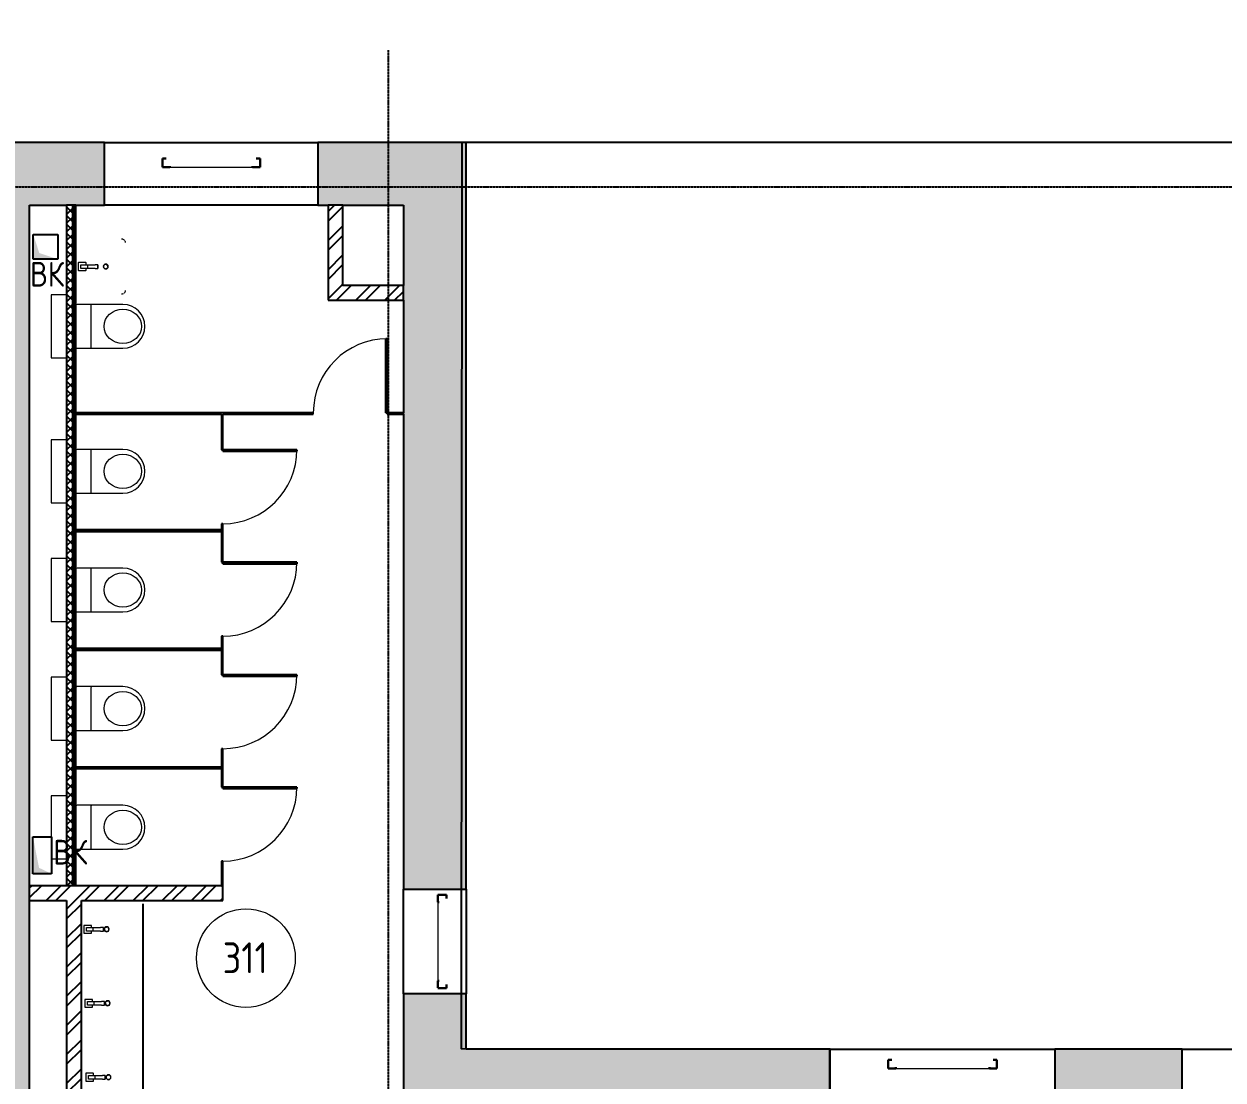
# Model space of a CAD drawing. Header units: millimetres. Extents: x -33838 to 476301, y -41806 to 120107.
# Drawn here: x 223733 to 233454, y 13465 to 22029 of the extents above; entities that cross this region are included whole.
import ezdxf

# ---------------------------------------------------------------- set-up
doc = ezdxf.new("R2010")
doc.units = ezdxf.units.MM
for name, pattern in [('ADSK_Линия сетки', [25, 20, -2.5, 0, -2.5]), ('ADSK_Сверху', [4.5, 3, -1.5]), ('ADSK_Снесено', [4.5, 3, -1.5])]:
    doc.linetypes.add(name, pattern=pattern)
for name, color, linetype, lineweight, true_color in [('_ Окна', 5, 'Continuous', 30, 0x0000ff), ('Линии', 7, 'Continuous', 9, 0x00a600), ('Обобщенные модели', 5, 'Continuous', 18, 0x0000ff), ('Стены внутренние', 5, 'Continuous', 18, 0x0000ff), ('Стены наружные', 1, 'ADSK_Снесено', 18, 0xff0000), ('Стены штриховка', 5, 'Continuous', 18, 0x0000ff)]:
    doc.layers.add(name, color=color, linetype=linetype, lineweight=lineweight, true_color=true_color)
for name, color, linetype, lineweight in [('Аннотация', 7, 'Continuous', 9), ('Двери', 251, 'Continuous', 18), ('Марки помещений', 7, 'Continuous', 20), ('Окна', 251, 'Continuous', 18), ('Сантехника', 251, 'Continuous', 18), ('Узлы', 7, 'Continuous', 18)]:
    doc.layers.add(name, color=color, linetype=linetype, lineweight=lineweight)
doc.styles.add('GOST Common_1', font='GOST Common_0.ttf', dxfattribs={"width": 0.9, "height": 200})
doc.styles.add('GOST Common_2', font='GOST Common_0.ttf', dxfattribs={"width": 0.9, "height": 250})
pattern_1 = [(45, (215977.25, 150), (-117.8655, 117.8655), []), (45, (216055.83, 150), (-117.8655, 117.8655), [])]
pattern_2 = [(45, (215977.25, 150), (-70.7107, 70.7107), [])]

# ---------------------------------------------------------------- blocks, each defined once
blk = doc.blocks.new('Витраж-тент со смещением вовне - 60мм 30 сдвиг-2061572-03 План 3-го этажа')
at = {"layer": '_ Окна', "color": 161, "linetype": 'ADSK_Сверху', "true_color": 0xaaaaff}
for p, q in [((-395, 25), (-395, -45)), ((-395, 25), (-365, 25)), ((-395, -45), (-395, 25)), ((395, 25), (365, 25)), ((395, -45), (395, 25)), ((395, -45), (395, 25)), ((-335, -45), (-395, -45)), ((-335, -35), (-335, -45)), ((335, -35), (335, -45)), ((335, -45), (395, -45))]:
    blk.add_line(p, q, dxfattribs=at)
at = {"layer": 'Окна', "color": 161, "linetype": 'ADSK_Сверху', "true_color": 0xaaaaff}
blk.add_line((-335, -45), (335, -45), dxfattribs=at)
blk = doc.blocks.new('Витраж-тент со смещением вовне - 60мм 30 сдвиг-1466982-03 План 3-го этажа')
at = {"layer": '_ Окна', "color": 161, "linetype": 'ADSK_Сверху', "true_color": 0xaaaaff}
for p, q in [((-440, 25), (-440, -45)), ((-440, 25), (-410, 25)), ((-440, -45), (-440, 25)), ((440, 25), (410, 25)), ((440, -45), (440, 25)), ((440, -45), (440, 25)), ((-380, -45), (-440, -45)), ((-380, -35), (-380, -45)), ((380, -35), (380, -45)), ((380, -45), (440, -45))]:
    blk.add_line(p, q, dxfattribs=at)
at = {"layer": 'Окна', "color": 161, "linetype": 'ADSK_Сверху', "true_color": 0xaaaaff}
blk.add_line((-380, -45), (380, -45), dxfattribs=at)
blk = doc.blocks.new('Витраж-тент со смещением вовне - 60мм 30 сдвиг-1466941-03 План 3-го этажа')
at = {"layer": '_ Окна', "color": 161, "linetype": 'ADSK_Сверху', "true_color": 0xaaaaff}
for p, q in [((-379, 25), (-379, -45)), ((-379, 25), (-349, 25)), ((-379, -45), (-379, 25)), ((379, 25), (349, 25)), ((379, -45), (379, 25)), ((379, -45), (379, 25)), ((-319, -45), (-379, -45)), ((-319, -35), (-319, -45)), ((319, -35), (319, -45)), ((319, -45), (379, -45))]:
    blk.add_line(p, q, dxfattribs=at)
at = {"layer": 'Окна', "color": 161, "linetype": 'ADSK_Сверху', "true_color": 0xaaaaff}
blk.add_line((-319, -45), (319, -45), dxfattribs=at)
blk = doc.blocks.new('Раковина с 2-3 кранами для санузла - 500x1800 3 taps-V208-03 План 3-го этажа')
at = {"layer": 'Сантехника'}
for p, q in [((1018.1, 499.1), (1018.9, 498.2)), ((110, 196.6), (140, 196.6)), ((110, 196.6), (110, 173.6)), ((140, 196.6), (110, 196.6)), ((140, 173.6), (140, 196.6)), ((710, 204.1), (740, 204.1)), ((710, 204.1), (710, 181.1)), ((740, 204.1), (710, 204.1)), ((740, 181.1), (740, 204.1)), ((-490, 189.1), (-460, 189.1)), ((-490, 189.1), (-490, 166.1)), ((-460, 189.1), (-490, 189.1)), ((-490, 106.5), (-490, 166.1)), ((-490, 71.5), (-490, 106.5)), ((-460, 106.5), (-490, 106.5)), ((-460, 166.1), (-460, 189.1)), ((-460, 166.1), (-460, 106.5)), ((-460, 106.5), (-460, 71.5)), ((93.2, 98.7), (93.2, 39.1)), ((110, 100.6), (95.1, 100.6)), ((110, 114), (110, 173.6)), ((110, 79), (110, 114)), ((140, 114), (110, 114)), ((140, 173.6), (140, 114)), ((140, 114), (140, 79)), ((154.6, 100.6), (140, 100.6)), ((156.5, 39.1), (156.5, 98.7)), ((693.2, 106.2), (693.2, 46.6)), ((710, 108.1), (695.1, 108.1)), ((710, 121.5), (710, 181.1)), ((710, 86.5), (710, 121.5)), ((740, 121.5), (710, 121.5)), ((740, 181.1), (740, 121.5)), ((740, 121.5), (740, 86.5)), ((754.6, 108.1), (740, 108.1)), ((756.5, 46.6), (756.5, 106.2)), ((-506.8, 91.2), (-506.8, 31.6)), ((-505.3, 30.1), (-445, 30.1)), ((-490, 93.1), (-504.9, 93.1)), ((-490, 51.5), (-490, 71.5)), ((-460, 51.5), (-490, 51.5)), ((-445.4, 93.1), (-460, 93.1)), ((-460, 71.5), (-460, 51.5)), ((-443.5, 31.6), (-443.5, 91.2)), ((94.7, 37.6), (155, 37.6)), ((110, 59), (110, 79)), ((140, 59), (110, 59)), ((140, 79), (140, 59)), ((694.7, 45.1), (755, 45.1)), ((710, 66.5), (710, 86.5)), ((740, 66.5), (710, 66.5)), ((740, 86.5), (740, 66.5))]:
    blk.add_line(p, q, dxfattribs=at)
at = {"layer": 'Сантехника', "flags": 128}
for points in [[(995, 510), (996.2, 510), (997.4, 509.9), (998.6, 509.8), (999.8, 509.6), (1001, 509.4), (1002.1, 509.1)], [(1004.4, 508.5), (1005.6, 508.1), (1006.7, 507.6), (1007.8, 507.1), (1008.9, 506.6)], [(1010.9, 505.4), (1011.9, 504.8), (1012.9, 504.1), (1013.9, 503.3), (1014.8, 502.6)], [(1022, 493.1), (1022.5, 492), (1023, 490.9), (1023.4, 489.7)], [(1024.1, 487.4), (1024.3, 486.3), (1024.6, 485.1), (1024.7, 483.9), (1024.9, 482.7), (1025, 481.5), (1025, 480.3), (1025, 480)]]:
    blk.add_lwpolyline(points, dxfattribs=at)
at = {"layer": 'Сантехника'}
for centre, radius, start, end in [((-475, 215), 20, 0, 180), ((-475, 215), 20, 180, 360), ((-475, 215), 18.2, 165.15778, 180), ((-475, 215), 18.2, 180, 191.34075), ((-475, 215), 16.3, 175.36727, 180), ((-475, 215), 16.3, 175.36727, 180), ((-475, 215), 16.3, 180, 198.62064), ((-475, 215), 16.3, 180, 198.62064), ((-475, 215), 18.2, 208.98332, 219.73377), ((-475, 215), 18.2, 95.84531, 146.66266), ((-475, 215), 16.3, 216.87489, 225), ((-475, 215), 16.3, 216.87489, 225), ((-475, 215), 18.2, 225, 229.4056), ((-475, 215), 18.2, 232.75928, 242.71908), ((-475, 215), 18.2, 265.13096, 274.18327), ((-475, 215), 18.2, 85.13096, 94.18327), ((-475, 215), 18.2, 275.84531, 326.66266), ((-475, 215), 18.2, 52.75928, 62.71908), ((-475, 215), 16.3, 36.87489, 45), ((-475, 215), 16.3, 36.87489, 45), ((-475, 215), 18.2, 45, 49.4056), ((-475, 215), 18.2, 28.98332, 39.73377), ((-475, 215), 16.3, 0, 18.62064), ((-475, 215), 16.3, 0, 18.62064), ((-475, 215), 16.3, 355.36727, 360), ((-475, 215), 16.3, 355.36727, 360), ((-475, 215), 18.2, 345.15778, 360), ((-475, 215), 18.2, 0, 11.34075), ((125, 222.5), 20, 0, 180), ((125, 222.5), 20, 180, 360), ((125, 222.5), 18.2, 165.15778, 180), ((125, 222.5), 18.2, 180, 191.34075), ((125, 222.5), 16.3, 175.36727, 180), ((125, 222.5), 16.3, 175.36727, 180), ((125, 222.5), 16.3, 180, 198.62064), ((125, 222.5), 16.3, 180, 198.62064), ((125, 222.5), 18.2, 208.98332, 219.73377), ((125, 222.5), 18.2, 95.84531, 146.66266), ((125, 222.5), 16.3, 216.87489, 225), ((125, 222.5), 16.3, 216.87489, 225), ((125, 222.5), 18.2, 225, 229.4056), ((125, 222.5), 18.2, 232.75928, 242.71908), ((125, 222.5), 18.2, 265.13096, 274.18327), ((125, 222.5), 18.2, 85.13096, 94.18327), ((125, 222.5), 18.2, 275.84531, 326.66266), ((125, 222.5), 18.2, 52.75928, 62.71908), ((125, 222.5), 16.3, 36.87489, 45), ((125, 222.5), 16.3, 36.87489, 45), ((125, 222.5), 18.2, 45, 49.4056), ((125, 222.5), 18.2, 28.98332, 39.73377), ((125, 222.5), 16.3, 0, 18.62064), ((125, 222.5), 16.3, 0, 18.62064), ((125, 222.5), 16.3, 355.36727, 360), ((125, 222.5), 16.3, 355.36727, 360), ((125, 222.5), 18.2, 345.15778, 360), ((125, 222.5), 18.2, 0, 11.34075), ((725, 230), 20, 0, 180), ((725, 230), 20, 180, 360), ((725, 230), 18.2, 165.15778, 180), ((725, 230), 18.2, 180, 191.34075), ((725, 230), 16.3, 175.36727, 180), ((725, 230), 16.3, 175.36727, 180), ((725, 230), 16.3, 180, 198.62064), ((725, 230), 16.3, 180, 198.62064), ((725, 230), 18.2, 208.98332, 219.73377), ((725, 230), 18.2, 95.84531, 146.66266), ((725, 230), 16.3, 216.87489, 225), ((725, 230), 16.3, 216.87489, 225), ((725, 230), 18.2, 225, 229.4056), ((725, 230), 18.2, 232.75928, 242.71908), ((725, 230), 18.2, 265.13096, 274.18327), ((725, 230), 18.2, 85.13096, 94.18327), ((725, 230), 18.2, 275.84531, 326.66266), ((725, 230), 18.2, 52.75928, 62.71908), ((725, 230), 16.3, 36.87489, 45), ((725, 230), 16.3, 36.87489, 45), ((725, 230), 18.2, 45, 49.4056), ((725, 230), 18.2, 28.98332, 39.73377), ((725, 230), 16.3, 0, 18.62064), ((725, 230), 16.3, 0, 18.62064), ((725, 230), 16.3, 355.36727, 360), ((725, 230), 16.3, 355.36727, 360), ((725, 230), 18.2, 345.15778, 360), ((725, 230), 18.2, 0, 11.34075), ((95.1, 98.7), 1.87, 90, 180), ((95.1, 98.7), 1.87, 120, 150), ((95.1, 98.7), 1.87, 120, 150), ((95.1, 98.7), 1.87, 120, 150), ((154.6, 98.7), 1.87, 0, 90), ((154.6, 98.7), 1.87, 30, 60), ((154.6, 98.7), 1.87, 30, 60), ((154.6, 98.7), 1.87, 30, 60), ((695.1, 106.2), 1.87, 90, 180), ((695.1, 106.2), 1.87, 120, 150), ((695.1, 106.2), 1.87, 120, 150), ((695.1, 106.2), 1.87, 120, 150), ((754.6, 106.2), 1.87, 0, 90), ((754.6, 106.2), 1.87, 30, 60), ((754.6, 106.2), 1.87, 30, 60), ((754.6, 106.2), 1.87, 30, 60), ((-504.9, 91.2), 1.87, 90, 180), ((-505.3, 31.6), 1.49, 180, 270), ((-504.9, 91.2), 1.87, 120, 150), ((-504.9, 91.2), 1.87, 120, 150), ((-504.9, 91.2), 1.87, 120, 150), ((-445.4, 91.2), 1.87, 0, 90), ((-445, 31.6), 1.49, 270, 360), ((-445.4, 91.2), 1.87, 30, 49.98665), ((-445.4, 91.2), 1.87, 30, 49.98665), ((-445.4, 91.2), 1.87, 30, 49.98665), ((94.7, 39.1), 1.49, 180, 270), ((155, 39.1), 1.49, 270, 360), ((694.7, 46.6), 1.49, 180, 270), ((755, 46.6), 1.49, 270, 360)]:
    blk.add_arc(centre, radius, start, end, dxfattribs=at)
blk = doc.blocks.new('Дверь-Одинарная-Панель - 600 x 2150 мм с_у-1872436-03 План 3-го этажа')
at = {"layer": 'Двери', "lineweight": 30}
for p, q in [((288, -6), (300, -6)), ((288, -606), (288, -6)), ((300, -6), (300, -606)), ((300, -606), (288, -606))]:
    blk.add_line(p, q, dxfattribs=at)
at = {"layer": 'Двери'}
blk.add_arc((300, -6), 600, 180, 270, dxfattribs=at)
blk = doc.blocks.new('Туалет подвесной-Moderna R-Laufen - 000 White-2284892-03 План 3-го этажа')
at = {"layer": 'Обобщенные модели'}
for p, q in [((-53, 419.3), (-53, 47.4)), ((303, 47.4), (303, 419.3)), ((-43.1, 157.8), (293.1, 157.8))]:
    blk.add_line(p, q, dxfattribs=at)
for centre, radius, start, end in [((125, 419.3), 178, 360, 180), ((-43.1, 167.7), 9.89, 180, 270), ((293.1, 167.7), 9.89, 270, 360), ((-43.1, 47.4), 9.89, 180, 270), ((293.1, 47.4), 9.89, 270, 360)]:
    blk.add_arc(centre, radius, start, end, dxfattribs=at)
blk.add_ellipse((125, 418.3), major_axis=(0, 151.6), ratio=0.916517, dxfattribs=at)
at = {"layer": 'Сантехника'}
for p, q in [((-130, -37.5), (-130, -162.5)), ((380, -162.5), (380, -37.5)), ((-130, -162.5), (380, -162.5))]:
    blk.add_line(p, q, dxfattribs=at)
blk = doc.blocks.new('Parametric_Porcelain_bathroom_sink_20774 - 450х400мм-2289802-03 План 3-го этажа')
at = {"layer": 'Сантехника'}
for p, q in [((-89.1, 380.6), (-88.2, 381.4)), ((343.1, 376.6), (343.9, 375.7)), ((110, 166.6), (140, 166.6)), ((110, 166.6), (110, 143.6)), ((140, 166.6), (110, 166.6)), ((110, 84), (110, 143.6)), ((140, 143.6), (140, 166.6)), ((140, 143.6), (140, 84)), ((93.2, 68.7), (93.2, 9.1)), ((94.7, 7.6), (155, 7.6)), ((110, 70.6), (95.1, 70.6)), ((110, 49), (110, 84)), ((140, 84), (110, 84)), ((110, 29), (110, 49)), ((140, 29), (110, 29)), ((140, 84), (140, 49)), ((154.6, 70.6), (140, 70.6)), ((140, 49), (140, 29)), ((156.5, 9.1), (156.5, 68.7)), ((-100, -12.5), (-95, -12.5)), ((-95, -12.5), (-90, -12.5)), ((-90, -12.5), (340, -12.5)), ((340, -12.5), (345, -12.5)), ((345, -12.5), (350, -12.5))]:
    blk.add_line(p, q, dxfattribs=at)
at = {"layer": 'Сантехника', "flags": 128}
for points in [[(-100, 357.5), (-100, 358.7), (-99.9, 359.9), (-99.8, 361.1), (-99.6, 362.3), (-99.4, 363.5), (-99.1, 364.6)], [(-98.5, 366.9), (-98.1, 368.1), (-97.6, 369.2), (-97.1, 370.3), (-96.6, 371.4)], [(-95.4, 373.4), (-94.8, 374.4), (-94.1, 375.4), (-93.3, 376.4), (-92.6, 377.3)], [(-83.1, 384.5), (-82, 385), (-80.9, 385.5), (-79.7, 385.9)], [(-77.4, 386.6), (-76.3, 386.8), (-75.1, 387.1), (-73.9, 387.2), (-72.7, 387.4), (-71.5, 387.5), (-70.3, 387.5), (-70, 387.5)], [(320, 387.5), (321.2, 387.5), (322.4, 387.4), (323.6, 387.3), (324.8, 387.1), (326, 386.9), (327.1, 386.6)], [(329.4, 386), (330.6, 385.6), (331.7, 385.1), (332.8, 384.6), (333.9, 384.1)], [(335.9, 382.9), (336.9, 382.3), (337.9, 381.6), (338.9, 380.8), (339.8, 380.1)], [(347, 370.6), (347.5, 369.5), (348, 368.4), (348.4, 367.2)], [(349.1, 364.9), (349.3, 363.8), (349.6, 362.6), (349.7, 361.4), (349.9, 360.2), (350, 359), (350, 357.8), (350, 357.5)]]:
    blk.add_lwpolyline(points, dxfattribs=at)
at = {"layer": 'Сантехника'}
for centre, radius, start, end in [((125, 230), 20, 0, 180), ((125, 230), 20, 180, 360), ((125, 230), 18.2, 165.15778, 180), ((125, 230), 18.2, 180, 191.34075), ((125, 230), 16.3, 175.36727, 180), ((125, 230), 16.3, 175.36727, 180), ((125, 230), 16.3, 180, 198.62064), ((125, 230), 16.3, 180, 198.62064), ((125, 230), 18.2, 208.98332, 219.73377), ((125, 230), 18.2, 95.84531, 146.66266), ((125, 230), 16.3, 216.87489, 225), ((125, 230), 16.3, 216.87489, 225), ((125, 230), 18.2, 225, 229.4056), ((125, 230), 18.2, 232.75928, 242.71908), ((125, 230), 18.2, 265.13096, 274.18327), ((125, 230), 18.2, 85.13096, 94.18327), ((125, 230), 18.2, 275.84531, 326.66266), ((125, 230), 18.2, 52.75928, 62.71908), ((125, 230), 16.3, 36.87489, 45), ((125, 230), 16.3, 36.87489, 45), ((125, 230), 18.2, 45, 49.4056), ((125, 230), 18.2, 28.98332, 39.73377), ((125, 230), 16.3, 0, 18.62064), ((125, 230), 16.3, 0, 18.62064), ((125, 230), 16.3, 355.36727, 360), ((125, 230), 16.3, 355.36727, 360), ((125, 230), 18.2, 345.15778, 360), ((125, 230), 18.2, 0, 11.34075), ((95.1, 68.7), 1.87, 90, 180), ((94.7, 9.1), 1.49, 180, 270), ((95.1, 68.7), 1.87, 120, 150), ((95.1, 68.7), 1.87, 120, 150), ((95.1, 68.7), 1.87, 120, 150), ((154.6, 68.7), 1.87, 0, 90), ((155, 9.1), 1.49, 270, 360), ((154.6, 68.7), 1.87, 30, 60), ((154.6, 68.7), 1.87, 30, 60), ((154.6, 68.7), 1.87, 30, 60)]:
    blk.add_arc(centre, radius, start, end, dxfattribs=at)
blk = doc.blocks.new('Дверь-Одинарная-Панель - 600 x 2150 мм с_у-1872435-03 План 3-го этажа')
at = {"layer": 'Двери', "lineweight": 30}
for p, q in [((300, 606), (288, 606)), ((288, 606), (288, 6)), ((300, 6), (300, 606)), ((288, 6), (300, 6))]:
    blk.add_line(p, q, dxfattribs=at)
at = {"layer": 'Двери'}
blk.add_arc((300, 6), 600, 90, 180, dxfattribs=at)
blk = doc.blocks.new('ADSK_Марка_Помещение_ОдноЗначение - Номер-247393-03 План 3-го этажа')
at = {"layer": 'Марки помещений'}
blk.add_circle((0, 0), 4, dxfattribs=at)

msp = doc.modelspace()

# ---------------------------------------------------------------- hatches: boundary and pattern name
at = {"layer": 'Стены внутренние', "lineweight": 25, "true_color": 0x636466}
msp.add_hatch(color=251, dxfattribs=at).paths.add_polyline_path([(223449.14749, 13152.88081), (223778.06184, 13152.88081), (223778.06184, 20558.63165), (223398.06184, 20558.63165), (223398.06184, 13152.88081), (223448.75693, 13152.88081)])
h = msp.add_hatch(dxfattribs=at)
h.set_pattern_fill('FP_3', color=251, style=0, pattern_type=2)
h.set_pattern_definition([(45, (215977.254, 150), (-35.35534, 35.35534), []), (135, (215977.254, 150), (-35.35534, -35.35534), [])])
h.paths.add_polyline_path([(224128.06184, 15040.11752), (224128.06184, 20558.63165), (224078.06184, 20558.63165), (224078.06184, 15040.11752)])
h = msp.add_hatch(dxfattribs=at)
h.set_pattern_fill('FP_2', color=251, style=0, pattern_type=2)
h.set_pattern_definition(pattern_1)
h.paths.add_polyline_path([(226318.57231, 19908.63165), (226318.57231, 20558.63165), (226198.57231, 20558.63165), (226198.57231, 19908.63165)])
h = msp.add_hatch(dxfattribs=at)
h.set_pattern_fill('FP_2', color=251, style=0, pattern_type=2)
h.set_pattern_definition(pattern_1)
h.paths.add_polyline_path([(226198.57231, 19788.63165), (226808.57231, 19788.63165), (226808.57231, 19908.63165), (226198.57231, 19908.63165)])
h = msp.add_hatch(dxfattribs=at)
h.set_pattern_fill('FP_4', color=251, style=0, pattern_type=2)
h.set_pattern_definition(pattern_2)
h.paths.add_polyline_path([(226808.57231, 18864.11752), (226808.57231, 18876.11752), (226678.57231, 18876.11752), (226678.57231, 18864.11752)])
h.paths.add_polyline_path([(225345.06184, 18864.11752), (226078.57231, 18864.11752), (226078.57231, 18876.11752), (224153.06184, 18875.91752), (224153.06184, 18864.11752), (225333.06184, 18864.11752)])
h = msp.add_hatch(dxfattribs=at)
h.set_pattern_fill('FP_4', color=251, style=0, pattern_type=2)
h.set_pattern_definition(pattern_2)
h.paths.add_polyline_path([(225345.06184, 15040.11752), (225345.06184, 15240.13081), (225333.06184, 15240.13081), (225333.06184, 15040.11752)])
h.paths.add_polyline_path([(225333.06184, 15840.13081), (225345.06184, 15840.13081), (225345.06184, 16152.13081), (225333.06184, 16152.13081), (225333.06184, 15990.11752)])
h.paths.add_polyline_path([(225345.06184, 16752.13081), (225345.06184, 17064.13081), (225333.06184, 17064.13081), (225333.06184, 16752.13081)])
h.paths.add_polyline_path([(225333.06184, 17664.13081), (225345.06184, 17664.13081), (225345.06184, 17976.13081), (225333.06184, 17976.13081), (225333.06184, 17914.11752)])
h.paths.add_polyline_path([(225333.06184, 18576.13081), (225345.06184, 18576.13081), (225345.06184, 18864.11752), (225333.06184, 18863.92121)])
h = msp.add_hatch(dxfattribs=at)
h.set_pattern_fill('FP_4', color=251, style=0, pattern_type=2)
h.set_pattern_definition(pattern_2)
h.paths.add_polyline_path([(224162.95075, 17914.11752), (225333.06184, 17914.11752), (225333.06184, 17926.11752), (224153.06184, 17926.11752), (224153.06184, 17914.11752)])
h = msp.add_hatch(dxfattribs=at)
h.set_pattern_fill('FP_4', color=251, style=0, pattern_type=2)
h.set_pattern_definition(pattern_2)
h.paths.add_polyline_path([(224534.84295, 16952.11752), (225333.06184, 16952.11752), (225333.06184, 16964.11752), (224153.06184, 16964.11752), (224153.06184, 16952.11752), (224162.95075, 16952.11752)])
h = msp.add_hatch(dxfattribs=at)
h.set_pattern_fill('FP_4', color=251, style=0, pattern_type=2)
h.set_pattern_definition(pattern_2)
h.paths.add_polyline_path([(224405.93797, 15990.11752), (225333.06184, 15990.11752), (225333.06184, 16002.11752), (224153.06184, 16002.11752), (224153.06184, 15990.11752), (224306.94684, 15990.11752)])
h = msp.add_hatch(dxfattribs=at)
h.set_pattern_fill('FP_2', color=251, style=0, pattern_type=2)
h.set_pattern_definition(pattern_1)
h.paths.add_polyline_path([(223778.06184, 14920.11752), (225345.06184, 14920.11752), (225345.06184, 15040.11752), (223778.06184, 15040.11752)])
h = msp.add_hatch(dxfattribs=at)
h.set_pattern_fill('FP_2', color=251, style=0, pattern_type=2)
h.set_pattern_definition(pattern_1)
h.paths.add_polyline_path([(224198.06184, 13152.88081), (224198.06184, 14920.11752), (224078.06184, 14920.11752), (224078.06184, 13152.88081)])
at = {"layer": 'Стены наружные', "linetype": 'Continuous', "lineweight": 25, "true_color": 0x636466}
h = msp.add_hatch(color=251, dxfattribs=at)
h.paths.add_polyline_path([(226808.57231, 20558.63165), (227318.57231, 20558.63165), (227318.57231, 21068.63165), (226116.45626, 21068.63165), (226116.45626, 20558.63165)])
h.paths.add_polyline_path([(223369.04198, 20558.63165), (224386.45626, 20558.63165), (224386.45626, 21068.63165), (222412.99124, 21068.63165), (222412.99124, 20558.63165), (223366.56142, 20558.63165)])
h.paths.add_polyline_path([(220682.99124, 20558.63165), (220682.99124, 21068.63165), (219410.75332, 21068.63165), (219410.75332, 20558.63165), (220559.08294, 20558.63165)])
h = msp.add_hatch(color=251, dxfattribs=at)
h.paths.add_polyline_path([(227188.57231, 13716.63165), (227318.57231, 13716.63165), (227318.57231, 14162.97485), (226808.57231, 14162.97485), (226808.57231, 13716.63165), (227060.60543, 13716.63165)])
h.paths.add_polyline_path([(226808.57231, 15012.97485), (227318.57231, 15012.97485), (227318.57231, 20558.63165), (226808.57231, 20558.63165), (226808.57231, 15413.91842)])
h = msp.add_hatch(color=251, dxfattribs=at)
h.paths.add_polyline_path([(254427.14149, 13206.63165), (255229.15905, 13206.63165), (255229.15905, 13716.63165), (251806.06998, 13716.63165), (251806.06998, 13206.63165), (253259.2774, 13206.63165)])
h.paths.add_polyline_path([(249008.09108, 13206.63165), (249986.06998, 13206.63165), (249986.06998, 13716.63165), (249008.09108, 13716.63165), (249008.09108, 13248.53001)])
h.paths.add_polyline_path([(246252.09288, 13206.63165), (247188.09108, 13206.63165), (247188.09108, 13716.63165), (246156.10822, 13716.63165), (246156.10822, 13206.63165)])
h.paths.add_polyline_path([(243916.3647, 13206.63165), (244336.10822, 13206.63165), (244336.10822, 13716.63165), (243368.65474, 13716.63165), (243368.65474, 13206.63165), (243913.88016, 13206.63165)])
h.paths.add_polyline_path([(241548.65474, 13206.63165), (241548.65474, 13716.63165), (240529.62117, 13716.63165), (240529.62117, 13206.63165)])
h.paths.add_polyline_path([(238709.62117, 13206.63165), (238709.62117, 13716.63165), (237735.92104, 13716.63165), (237735.92104, 13206.63165), (238077.04426, 13206.63165)])
h.paths.add_polyline_path([(235915.92104, 13206.63165), (235915.92104, 13716.63165), (234944.11719, 13716.63165), (234944.11719, 13206.63165), (235313.76225, 13206.63165)])
h.paths.add_polyline_path([(233124.11719, 13206.63165), (233124.11719, 13716.63165), (232090.15842, 13716.63165), (232090.15842, 13206.63165), (232237.72382, 13206.63165)])
h.paths.add_polyline_path([(228302.41782, 13206.63165), (230270.15842, 13206.63165), (230270.15842, 13716.63165), (226808.57231, 13716.63165), (226808.57231, 13206.63165), (228104.16491, 13206.63165)])
at = {"layer": 'Узлы', "lineweight": 25, "true_color": 0x636466}
for points in [[(223807.5993, 20121.31926), (224007.5993, 20121.31926), (223857.09677, 20170.81673), (223807.5993, 20321.31926), (223807.5993, 20170.81673)], [(223854.71344, 15136.8786), (223953.06184, 15137.93951), (223854.71344, 15186.37608), (223805.21597, 15436.8786), (223805.21597, 15136.8786)]]:
    msp.add_hatch(color=251, dxfattribs=at).paths.add_polyline_path(points)

# ---------------------------------------------------------------- linework, layer by layer
at = {"linetype": 'ADSK_Линия сетки', "lineweight": 25}
for p, q in [((226687.16465, -2825.79407), (226687.16465, 21818.8012)), ((204891.02955, 20706.78828), (273118.97256, 20706.78828))]:
    msp.add_line(p, q, dxfattribs=at)
at = {"color": 251, "lineweight": 25, "true_color": 0x636466}
msp.add_line((224698.06184, 13217.88081), (224698.06184, 14893.92262), dxfattribs=at)
msp.add_lwpolyline([(227282.49042, 21068.63165), (227278.57231, 13720.1816), (230264.82808, 13716.63165), (230264.82808, 13206.63165), (228402.41782, 13206.63165), (228402.41782, 11328.12025), (251770.02309, 11328.12025), (251770.02309, 13716.63165), (254719.15905, 13716.63165), (254706.9581, 21084.05859), (247294.27031, 21084.05859), (247294.27031, 43675.12698), (234433.08966, 43675.12698), (234433.08966, 21068.63165), (227282.49042, 21068.63165)], dxfattribs=at)
at = {"layer": 'Линии', "color": 251, "lineweight": 25, "true_color": 0x636466}
for p, q in [((223807.5993, 20321.31926), (224007.5993, 20321.31926)), ((223807.5993, 20121.31926), (223807.5993, 20321.31926)), ((224007.5993, 20321.31926), (224007.5993, 20121.31926)), ((224007.5993, 20121.31926), (223807.5993, 20121.31926)), ((223805.21597, 15436.8786), (223955.21597, 15436.8786)), ((223805.21597, 15136.8786), (223805.21597, 15436.8786)), ((223955.21597, 15436.8786), (223955.21597, 15136.8786)), ((223955.21597, 15136.8786), (223805.21597, 15136.8786))]:
    msp.add_line(p, q, dxfattribs=at)
at = {"layer": 'Стены внутренние', "color": 251, "lineweight": 25, "true_color": 0x636466}
for p, q in [((223778.06184, 13152.88081), (223778.06184, 20558.63165)), ((224078.06184, 20558.63165), (224078.06184, 15040.11752)), ((224128.06184, 20558.63165), (224078.06184, 20558.63165)), ((224153.06184, 20558.63165), (224129.06184, 20558.63165)), ((224153.06184, 20286.71044), (224153.06184, 20558.63165)), ((226198.57231, 20558.63165), (226198.57231, 19788.63165)), ((226318.57231, 20558.63165), (226198.57231, 20558.63165)), ((226318.57231, 19908.63165), (226318.57231, 20558.63165)), ((224153.06184, 15040.11752), (224153.06184, 19837.05119)), ((226808.57231, 19908.63165), (226318.57231, 19908.63165)), ((226808.57231, 19788.63165), (226808.57231, 19908.63165)), ((226198.57231, 19788.63165), (226808.57231, 19788.63165)), ((226078.57231, 18876.11752), (224133.06184, 18876.11752)), ((224133.06184, 18876.11752), (224133.06184, 18864.11752)), ((224133.06184, 18864.11752), (225333.06184, 18864.11752)), ((225333.06184, 18864.11752), (225333.06184, 18576.13081)), ((225345.06184, 18864.11752), (226078.57231, 18864.11752)), ((225345.06184, 18576.13081), (225345.06184, 18864.11752)), ((226078.57231, 18864.11752), (226078.57231, 18876.11752)), ((226808.57231, 18876.11752), (226678.57231, 18876.11752)), ((226678.57231, 18876.11752), (226678.57231, 18864.11752)), ((226678.57231, 18864.11752), (226808.57231, 18864.11752)), ((226808.57231, 18864.11752), (226808.57231, 18876.11752)), ((225333.06184, 18576.13081), (225345.06184, 18576.13081)), ((225333.06184, 17926.11752), (224133.06184, 17926.11752)), ((224133.06184, 17926.11752), (224133.06184, 17914.11752)), ((224133.06184, 17914.11752), (225333.06184, 17914.11752)), ((225333.06184, 17976.13081), (225333.06184, 17926.11752)), ((225345.06184, 17976.13081), (225333.06184, 17976.13081)), ((225333.06184, 17914.11752), (225333.06184, 17664.13081)), ((225345.06184, 17664.13081), (225345.06184, 17976.13081)), ((225333.06184, 17664.13081), (225345.06184, 17664.13081)), ((225333.06184, 17064.13081), (225333.06184, 16964.11752)), ((225345.06184, 17064.13081), (225333.06184, 17064.13081)), ((225345.06184, 16752.13081), (225345.06184, 17064.13081)), ((225333.06184, 16964.11752), (224133.06184, 16964.11752)), ((224133.06184, 16964.11752), (224133.06184, 16952.11752)), ((224133.06184, 16952.11752), (225333.06184, 16952.11752)), ((225333.06184, 16952.11752), (225333.06184, 16752.13081)), ((225333.06184, 16752.13081), (225345.06184, 16752.13081)), ((225333.06184, 16152.13081), (225333.06184, 16002.11752)), ((225345.06184, 16152.13081), (225333.06184, 16152.13081)), ((225345.06184, 15840.13081), (225345.06184, 16152.13081)), ((225333.06184, 16002.11752), (224133.06184, 16002.11752)), ((224133.06184, 16002.11752), (224133.06184, 15990.11752)), ((224133.06184, 15990.11752), (225333.06184, 15990.11752)), ((225333.06184, 15990.11752), (225333.06184, 15840.13081)), ((225333.06184, 15840.13081), (225345.06184, 15840.13081)), ((225333.06184, 15240.13081), (225333.06184, 15040.11752)), ((225345.06184, 15240.13081), (225333.06184, 15240.13081)), ((225345.06184, 14920.11752), (225345.06184, 15240.13081)), ((225333.06184, 15040.11752), (223778.06184, 15040.11752)), ((223778.06184, 14920.11752), (224078.06184, 14920.11752)), ((224078.06184, 14920.11752), (224078.06184, 13152.88081)), ((224198.06184, 13152.88081), (224198.06184, 14920.11752)), ((224198.06184, 14920.11752), (225345.06184, 14920.11752))]:
    msp.add_line(p, q, dxfattribs=at)
at = {"layer": 'Стены наружные', "color": 251, "linetype": 'Continuous', "lineweight": 25, "true_color": 0x636466}
for p, q in [((224386.45626, 21068.63165), (222412.99124, 21068.63165)), ((224386.45626, 20558.63165), (224386.45626, 21068.63165)), ((224386.45626, 21068.63165), (226116.45626, 21068.63165)), ((227318.57231, 21068.63165), (226116.45626, 21068.63165)), ((226116.45626, 21068.63165), (226116.45626, 20558.63165)), ((227318.57231, 15012.97485), (227318.57231, 21068.63165)), ((223778.06184, 20558.63165), (224078.06184, 20558.63165)), ((224153.06184, 20558.63165), (224386.45626, 20558.63165)), ((226116.45626, 20558.63165), (224386.45626, 20558.63165)), ((226116.45626, 20558.63165), (226198.57231, 20558.63165)), ((226318.57231, 20558.63165), (226808.57231, 20558.63165)), ((226808.57231, 20558.63165), (226808.57231, 19908.63165)), ((226808.57231, 19788.63165), (226808.57231, 18876.11752)), ((226808.57231, 18864.11752), (226808.57231, 15012.97485)), ((226808.57231, 15012.97485), (227318.57231, 15012.97485)), ((226808.57231, 14162.97485), (226808.57231, 15012.97485)), ((227318.57231, 15012.97485), (227318.57231, 14162.97485)), ((227318.57231, 14162.97485), (226808.57231, 14162.97485)), ((226808.57231, 14162.97485), (226808.57231, 13206.63165)), ((227318.57231, 13716.63165), (227318.57231, 14162.97485)), ((230270.15842, 13716.63165), (227318.57231, 13716.63165)), ((230270.15842, 13206.63165), (230270.15842, 13716.63165)), ((230270.15842, 13716.63165), (232090.15842, 13716.63165)), ((233124.11719, 13716.63165), (232090.15842, 13716.63165)), ((232090.15842, 13716.63165), (232090.15842, 13206.63165)), ((233124.11719, 13206.63165), (233124.11719, 13716.63165)), ((233124.11719, 13716.63165), (234944.11719, 13716.63165))]:
    msp.add_line(p, q, dxfattribs=at)
at = {"layer": 'Стены штриховка', "color": 251, "lineweight": 25, "true_color": 0x636466}
for p, q in [((224128.06184, 15040.11752), (224128.06184, 20558.63165)), ((224129.06184, 20558.63165), (224128.06184, 20558.63165)), ((224129.06184, 15040.11752), (224129.06184, 20558.63165)), ((224141.06184, 15040.11752), (224141.06184, 20558.63165)), ((225333.06184, 15040.11752), (225345.06184, 15040.11752))]:
    msp.add_line(p, q, dxfattribs=at)

# ---------------------------------------------------------------- block references
at = {"layer": '_ Окна', "color": 251, "linetype": 'ADSK_Сверху', "lineweight": 25, "true_color": 0x636466}
for name, p in [('Витраж-тент со смещением вовне - 60мм 30 сдвиг-2061572-03 План 3-го этажа', (225251.45626, 20911.86365)), ('Витраж-тент со смещением вовне - 60мм 30 сдвиг-1466982-03 План 3-го этажа', (231180.15842, 13603.58859))]:
    msp.add_blockref(name, p, dxfattribs=at)
at = {"layer": '_ Окна', "color": 251, "linetype": 'ADSK_Сверху', "lineweight": 25, "true_color": 0x636466, "rotation": 270.0000000000003}
msp.add_blockref('Витраж-тент со смещением вовне - 60мм 30 сдвиг-1466941-03 План 3-го этажа', (227134.34603, 14587.97485), dxfattribs=at)
at = {"layer": 'Двери', "color": 251, "lineweight": 25, "true_color": 0x636466}
msp.add_blockref('Дверь-Одинарная-Панель - 600 x 2150 мм с_у-1872435-03 План 3-го этажа', (226378.57231, 18870.11752), dxfattribs=at)
at = {"layer": 'Двери', "color": 251, "lineweight": 25, "true_color": 0x636466, "rotation": 89.99999999999991}
for p in [(225339.06184, 18276.13081), (225339.06184, 17364.13081), (225339.06184, 16452.13081), (225339.06184, 15540.13081)]:
    msp.add_blockref('Дверь-Одинарная-Панель - 600 x 2150 мм с_у-1872436-03 План 3-го этажа', p, dxfattribs=at)
at = {"layer": 'Марки помещений', "color": 251, "lineweight": 25, "true_color": 0x636466, "xscale": 99.99999999999993, "yscale": 99.99999999999993, "zscale": 99.99999999999993}
msp.add_blockref('ADSK_Марка_Помещение_ОдноЗначение - Номер-247393-03 План 3-го этажа', (225532.41359, 14453.88357), dxfattribs=at)
at = {"layer": 'Сантехника', "color": 251, "lineweight": 25, "true_color": 0x636466, "rotation": 269.9999999999999}
for name, p in [('Parametric_Porcelain_bathroom_sink_20774 - 450х400мм-2289802-03 План 3-го этажа', (224165.56184, 20186.88081)), ('Туалет подвесной-Moderna R-Laufen - 000 White-2284892-03 План 3-го этажа', (224115.56184, 19701.84433)), ('Туалет подвесной-Moderna R-Laufen - 000 White-2284892-03 План 3-го этажа', (224115.56184, 18526.11752)), ('Туалет подвесной-Moderna R-Laufen - 000 White-2284892-03 План 3-го этажа', (224115.56184, 17564.11752)), ('Туалет подвесной-Moderna R-Laufen - 000 White-2284892-03 План 3-го этажа', (224115.56184, 16602.11752)), ('Туалет подвесной-Moderna R-Laufen - 000 White-2284892-03 План 3-го этажа', (224115.56184, 15640.11752)), ('Раковина с 2-3 кранами для санузла - 500x1800 3 taps-V208-03 План 3-го этажа', (224188.06184, 14212.88081))]:
    msp.add_blockref(name, p, dxfattribs=at)

# ---------------------------------------------------------------- texts
at = {"layer": 'Аннотация', "color": 251, "lineweight": 25, "true_color": 0x636466, "char_height": 200, "width": 360.759375, "attachment_point": 1, "style": 'GOST Common_1'}
for insert in [(223781.9143, 20099.33959), (223970.15051, 15412.97557)]:
    msp.add_mtext('ВК', dxfattribs=dict(at, insert=insert))
at = {"layer": 'Марки помещений', "color": 251, "lineweight": 25, "true_color": 0x636466, "insert": (225343.85633, 14581.60864), "char_height": 250, "width": 468.9871875, "attachment_point": 1, "style": 'GOST Common_2'}
msp.add_mtext('311', dxfattribs=at)

doc.saveas('drawing.dxf')
